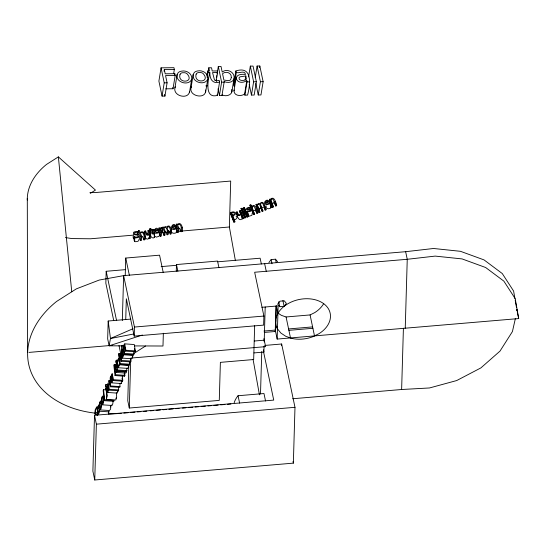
<?xml version="1.0" encoding="UTF-8"?>
<svg xmlns="http://www.w3.org/2000/svg" width="546" height="546" viewBox="0 0 546 546"><rect width="100%" height="100%" fill="white"/><g stroke="black" fill="none" stroke-linecap="round" stroke-linejoin="round"><path stroke-width="0.82" d="M110.981 405.446L110.538 409.22L109.5 410.421M263.472 351.419L273.73 400.102L94.513 415.315L92.888 471.143L94.751 479.995L293.359 463.138L294.983 407.309L281.647 344L264.783 345.434M94.751 479.995L96.376 424.174L94.513 415.315M125.641 269.628L106.19 271.28L105.842 283.183L113.739 320.645M130.781 319.096L108.19 321.014L107.671 338.861L109.139 345.816L124.276 345.871M121.355 353.89L121.601 345.386M122.324 320.557L123.635 275.634L405.644 251.692L433.572 248.491L460.469 251.31L484.036 259.903L502.265 273.539L513.609 291.059L514.919 298.519M122.802 349.529L122.925 345.277M125.218 275.764L125.73 258.053L159.569 255.18L163.213 272.468M125.737 319.526L126.338 298.771L134.207 336.104L263.629 325.116L263.895 316.059L254.661 272.249L407.248 259.295L435.176 256.101L462.073 258.913L485.64 267.506L503.869 281.142L515.212 298.662L518.7 318.571L277.17 339.073L275.273 330.071L263.957 331.033M128.808 365.281L127.771 400.778L129.3 408.033L219.274 400.395L220.386 362.36L253.672 359.534L254.654 325.716M129.3 408.033L130.658 361.486M130.706 359.794L130.753 358.101M134.207 336.104L134.466 327.047L123.635 275.634L99.236 280.05L76.365 288.854L56.579 301.46A95.018 68.004 -11.9 0 0 95.359 413.158M163.35 333.265L162.981 346.014L134.377 345.911M176.269 271.232L176.467 264.557L217.547 261.07L218.953 267.731M235.381 260.558L229.368 226.993L230.705 181.054L95.857 192.506L89.926 192.431M260.51 393.925L261.746 351.542M253.965 352.921L263.889 352.074L264.059 346.123M264.189 341.871L265.199 307.009M275.218 331.77L275.969 306.006M277.17 339.073L278.132 305.91L261.896 307.289M281.593 345.693L281.647 344M292.683 398.751L401.631 389.503L403.412 328.255M405.241 328.201L407.248 259.295L405.644 251.692M247.7 213.158L248.307 214.209M97.529 415.281L97.174 412.1L95.625 413.226L95.448 410.981L96.321 408.79L98.341 408.804M110.572 407.002L110.585 405.862M113.145 401.208L112.708 404.136L111.862 405.453L102.389 404.825L101.72 403.317L101.536 399.065A3.542 0.908 -86.2 0 1 101.925 396.949C104.061 392.642 104.354 404.095 102.389 404.825M137.599 234.725L137.476 231.47L134.227 231.907A2.437 1.938 4.2 0 0 133.381 232.767C132.589 236.322 137.906 233.681 138.37 236.104C135.708 239.407 132.487 232.876 134.548 241.585C136.166 241.926 139.551 241.53 138.998 239.168M134.514 236.759L134.234 240.595L134.876 240.806M134.548 241.585L134.821 237.749L134.446 236.773M137.312 233.777L137.476 231.47M138.193 234.507L138.472 230.671L139.394 230.467L140.254 232.685C143.987 228.91 146.424 237.1 144.867 239.694L143.946 239.899L142.718 236.827L141.748 236.254A1.645 1.31 4.2 0 0 141.093 236.418M143.946 239.899C144.205 237.722 144.642 233.347 142.028 232.419A1.645 1.31 4.2 0 0 141.059 232.773L140.493 233.313L141.762 236.602L141.482 240.438L140.561 240.643L140.841 236.807L138.472 230.671M144.697 231.176C143.134 233.77 145.591 241.96 149.311 238.179L149.59 234.343C147.55 237.107 144.492 233.674 144.697 231.176L145.618 230.972L147.147 234.425A0.744 0.587 4.2 0 0 147.809 234.616L149.351 233.715L148.082 230.432L149.003 230.228L150.703 234.63L150.423 238.465L149.502 238.67L149.311 238.179M145.509 232.507L145.618 230.972M147.802 234.268L148.082 230.432M149.549 233.128L149.775 230.057L150.396 229.921L149.904 228.658L150.826 228.453L151.317 229.716L153.01 229.34L152.969 233.797M149.74 230.958L149.904 228.658M149.502 238.67L149.59 234.343M149.843 232.971L149.775 230.057M150.409 233.606L150.635 230.535L150.007 230.671M152.73 233.176L153.01 229.34M154.272 235.34L154.436 233.04L154.416 237.544C152.197 239.046 150.464 236.418 150.355 234.37M158.695 231.866L158.975 228.03L159.896 227.825L160.149 228.481L161.159 227.586A1.884 1.495 4.2 0 1 161.889 227.409L161.903 232.023L161.35 232.105M158.811 232.043C156.927 221.28 149.16 237.176 159.541 232.391L159.227 231.586L156.757 232.596A1.597 1.269 4.2 0 1 155.767 232.241L155.132 231.347L158.927 230.514M159.541 232.391L159.261 236.227L156.313 237.121L154.143 235.845M160.278 230.637L160.387 229.102L162.182 228.187M160.387 229.102L161.596 232.227L161.316 236.063L160.394 236.268L160.674 232.432L158.975 228.03M162.592 227.232L162.312 231.067L164.012 235.469L164.933 235.265L165.213 231.429L163.943 228.146C167.117 224.932 168.004 233.169 167.124 234.787L168.045 234.582C170.366 232.098 164.837 227.627 168.393 226.604C170.898 227.662 170.495 231.9 170.229 234.097L171.151 233.9C172.795 231.456 170.14 222.877 166.694 227.02L165.445 226.515L163.704 227.518L163.513 227.027L162.592 227.232L164.291 231.634L164.012 235.469M176.085 227.273L176.303 224.208L177.225 224.003L177.416 224.495C181.156 220.714 183.593 228.904 182.03 231.497L181.108 231.702L179.887 228.637L178.917 228.064A1.645 1.31 4.2 0 0 178.262 228.221M176.146 228.228C174.256 217.458 166.489 233.354 176.87 228.569L176.556 227.764L174.085 228.774A1.597 1.269 4.2 0 1 173.096 228.419L172.461 227.525L176.256 226.692M171.226 231.518C172.004 233.756 174.993 233.661 176.59 232.405L176.87 228.569M181.108 231.702C181.368 229.525 181.804 225.15 179.19 224.222A1.645 1.31 4.2 0 0 178.221 224.577L177.662 225.116L178.931 228.405L178.651 232.241L177.73 232.446L178.01 228.61L176.303 224.208M218.045 88.834L219.437 95.441L221.99 95.407L222.051 94.881C226.037 97.051 233.238 95.018 231.784 89.462M231.825 91.96L233.995 78.692C235.36 72.277 227 67.991 222.208 72.058L221.028 66.462L218.304 66.489L217.083 73.956M189.469 92.677L191.639 79.409C192.724 73.847 186.589 70.004 181.606 71.144A6.566 4.416 9.3 0 0 178.214 72.652L177.116 74.543L174.945 87.81C172.864 96.116 188.384 99.966 189.592 91.496M205.576 92.492L207.746 79.218C208.831 73.655 202.696 69.813 197.713 70.953A6.566 4.416 9.3 0 0 194.321 72.461L193.223 74.352L191.052 87.626C188.643 96.649 206.784 99.768 205.535 89.967M124.536 372.29L124.897 375.327L124.529 376.187L115.056 375.559L115.424 374.699L115.151 370.857L116.38 372.454L125.853 373.082L126.338 371.949L116.864 371.321L115.349 369.485L115.882 364.353L114.926 370.509L114.23 364.592L115.807 364.694M177.116 74.543C175.362 82.35 188.568 86.37 191.639 79.409M193.223 74.352C191.469 82.166 204.675 86.186 207.746 79.218M233.995 78.692C232.883 82.842 227.525 83.026 224.222 81.613L224.153 82.139L221.608 82.166L218.304 66.489M99.454 409.923L98.512 412.749L97.884 409.172L98.287 406.811L99.038 406.156L98.874 404.784C96.908 407.241 97.331 410.995 98.041 413.868A3.44 0.88 -86.2 0 0 98.628 414.059L99.638 411.247L99.474 409.875L108.947 410.503L108.538 413.95M129.361 361.875L129.634 364.196L129.272 365.056L119.799 364.428L120.168 363.568L119.731 356.852A2.553 0.648 -86.2 0 1 120.113 355.692L121.144 361.275L130.617 361.902L130.979 361.043L130.706 358.688M124.126 354.272L124.488 353.412L124.058 346.696A2.553 0.648 -86.2 0 1 124.433 345.536L125.471 351.119L134.937 351.747L135.306 350.887L134.323 344.553L124.72 343.85L123.724 346.963L123.628 346.157L123.266 347.017L124.126 354.272L133.593 354.9L133.961 354.04L133.688 351.72M173.662 73.608L174.338 69.465L173.969 67.69L161.063 67.841L158.893 81.108L162.053 96.116L164.926 96.082L167.09 82.808L165.568 75.587L175.184 75.471L173.021 88.745L165.807 88.827M164.032 71.239L164.305 69.581L174.338 69.465M162.053 96.116L164.223 82.842L161.063 67.841M118.148 390.581L117.226 393.12L107.623 392.451L107.18 389.735L108.285 385.36L108.06 384.404L106.968 387.066L106.818 385.831L108.163 382.937L109.214 389.278L108.852 390.137L118.325 390.765L118.687 389.905L118.298 386.595M174.543 75.355L174.816 73.696L165.192 73.812L164.305 69.581M206.838 76.024L207.651 71.048L209.487 71.028L208.804 67.793L211.527 67.765L212.21 70.994L217.219 70.939L217.554 72.509L216.196 80.801M207.166 77.6L207.978 72.625L207.651 71.048M208.265 71.11L208.804 67.793M217.554 72.509L212.544 72.57L214.51 80.098L216.946 80.781L219.212 80.392L219.574 82.091L217.404 95.359C204.013 99.188 208.203 79.197 209.821 72.598L207.978 72.625M216.544 77.273L216.81 75.614M219.437 95.441L221.608 82.166M221.99 95.407L224.222 81.613M235.872 70.96C235.886 75.703 244.676 68.905 245.482 74.461C230.46 72.625 236.438 87.032 246.785 80.671L244.622 93.939L244.874 95.141L247.577 95.106C250.443 84.248 252.532 65.513 235.872 70.96L233.702 84.234L234.268 86.152M234.104 86.159L236.275 72.884M244.622 93.939C241.421 96.649 234.05 96.028 233.968 90.909L236.131 77.641M245.12 80.119L245.796 75.976L240.11 76.802L238.984 77.805L239.346 79.416C241.284 81.238 244.485 80.528 246.458 79.102L245.796 75.976M244.874 95.141L247.038 81.873L246.785 80.671M248.566 76.897L250.327 66.114L253.051 66.08L256.354 81.757L254.183 95.031L251.46 95.065L249.201 84.337M251.46 95.065L253.631 81.791L250.327 66.114M255.207 77.648L257.105 66.032L259.828 66.005L263.131 81.682L260.961 94.949L258.238 94.984L255.808 83.429M259.555 67.663L259.828 66.005M258.238 94.984L260.408 81.709L257.105 66.032M119.417 364.803L118.407 367.622A3.44 0.88 -86.2 0 1 117.82 367.424C117.103 364.551 116.68 360.797 118.653 358.347C118.891 360.292 116.824 362.141 117.759 364.592C118.209 369.567 119.594 360.892 119.417 364.803L128.89 365.431L127.873 368.243A3.44 0.88 -86.2 0 1 127.471 368.304M515.417 318.379L512.428 331.558L500.006 351.098L480.889 367.902L456.702 380.548L429.511 387.96L401.631 389.503M123.662 354.798C120.25 366.775 121.069 341.516 123.341 351.638L121.833 355.18C122.406 359.964 123.799 350.791 123.662 354.798L133.135 355.426L131.743 358.756L122.277 358.128M115.957 398.457L116.182 397.775M132.33 356.729L132.555 356.081M117.636 391.195L117.799 390.745M108.408 412.906L108.572 412.435M233.968 90.909L234.309 89.994M174.945 87.81L175.355 86.787M191.052 87.626L191.462 86.602M266.195 205.808C264.919 209.125 269.765 209.596 271.362 207.46C271.185 203.958 268.113 196.601 264.578 202.081C264.052 205.289 268.393 205.166 269.915 203.317L269.622 202.614L271.362 207.46M105.897 389.864L103.528 389.707L103.167 390.567L104.361 400.682L113.834 401.303L114.203 400.443L104.73 399.822L104.361 400.682M114.23 364.592L113.861 365.451L115.056 375.559M121.335 353.617L118.967 353.46L118.598 354.32L119.799 364.428M107.535 384.596L105.958 384.486L105.535 385.469L105.685 386.739L107.269 386.841M117.868 360.319L116.291 360.217L115.875 361.193L116.025 362.462L117.602 362.564M105.685 386.739L105.958 384.486M116.025 362.462L116.291 360.217M96.765 408.695L96.608 407.091L98.191 407.193M107.828 387.08L106.245 386.978L105.487 388.759L105.61 389.776L105.999 388.848L106.798 395.707L106.388 399.331L115.861 399.959L116.673 396.86L116.312 392.581M110.592 380.582L109.016 380.48L108.62 381.408L110.292 386.752L119.765 387.38L120.079 383.272M110.292 386.752L110.579 376.795L110.196 377.695L110.272 384.677L109.016 380.48M112.933 380.548L113.295 379.695L112.244 373.355L110.899 376.242L111.05 377.484L112.142 374.815L112.367 375.778L111.261 380.152L111.705 382.869L121.308 383.531L122.318 380.405L122.406 381.176L112.933 380.548L112.845 379.777L111.834 382.903M116.38 372.454L116.864 371.321M117.056 370.877L117.417 370.017L116.557 362.756L116.196 363.616L117.056 370.877L126.529 371.505L126.89 370.645L126.604 368.222M121.144 361.275L121.512 360.415L120.768 354.627L120.529 354.088L120.1 354.245L119.403 357.118L118.967 353.46M125.471 351.119L125.833 350.259L124.72 343.85M122.406 381.176L122.768 380.323L122.284 376.187M106.388 399.331L107.214 395.652L106.245 386.978M153.938 233.47L154.204 233.108M268.898 262.524L271.157 259.575L275.512 259.2L277.607 261.78M284.125 306.347L286.377 303.399L284.282 300.819L279.927 301.187L277.668 304.142L279.764 306.722L284.125 306.347L282.896 300.525M240.922 214.325C239.366 216.994 235.974 215.083 236.179 212.21L237.08 211.862L238.534 214.824A0.744 0.532 -19.2 0 0 239.182 214.885L240.69 213.779L239.482 210.933L240.383 210.585L243.448 218.543L242.547 218.891L240.922 214.325L242.547 218.891M242.369 218.468C238.745 222.87 236.65 214.701 236.179 212.21M257.323 205.146C260.401 201.406 261.097 210.012 262.107 211.316L263.008 210.961C257.384 201.563 263.315 199.372 265.144 210.135L266.045 209.787C265.636 207.453 263.377 198.928 260.012 203.624L258.797 203.371L257.091 204.607L256.913 204.184L256.013 204.532L259.07 212.49L259.971 212.141L257.323 205.146L259.971 212.141M258.763 209.289C260.135 206.838 262.073 209.466 262.107 211.316M269.567 202.634L267.199 203.986A1.597 1.153 -19.2 0 1 266.243 203.822L265.629 203.105L269.335 201.665M271.062 206.757L270.441 207.337M251.856 207.268L252.409 206.661A1.645 1.188 -19.2 0 1 253.358 206.17L254.545 207.009L256.907 213.329L257.808 212.981C257.337 210.497 255.262 202.32 251.624 206.722L250.805 204.805L249.911 205.153L253.603 214.605L254.504 214.257L251.856 207.268L254.504 214.257M253.296 211.411L253.856 210.804A1.645 1.188 -19.2 0 1 254.805 210.312L255.746 210.681L256.907 213.329M270.72 199.959L271.273 199.358A1.645 1.188 -19.2 0 1 272.222 198.86L273.41 199.706L275.771 206.019L276.672 205.671C276.201 203.187 274.126 195.011 270.488 199.42L270.304 198.997L269.41 199.345L270.85 203.487L272.468 207.303L273.369 206.948L270.72 199.959L273.369 206.948M272.161 204.102L272.713 203.501A1.645 1.188 -19.2 0 1 273.662 203.003L274.604 203.371L275.771 206.019M148.519 238.09L149.072 237.558M96.608 407.091L95.311 409.602A3.781 0.962 -86.2 0 0 94.997 411.636C94.301 418.434 97.222 411.179 97.147 415.192M90.261 193.4L95.454 190.09L58.367 156.886L46.519 164.428A63.07 45.141 -11.9 0 0 27.293 200.02M133.633 353.596L145.529 346.021M154.388 233.053L152.819 233.251L151.556 230.33L153.249 229.955M277.859 313.008L281.395 315.356L286.077 316.973L310.08 314.933L314.817 312.565A27.744 19.854 -11.9 0 0 323.723 303.583M107.753 392.492L108.763 389.359L108.852 390.137M133.04 328.706L110.469 338.513L109.139 345.816L142.404 335.012M154.695 233.708C152.477 235.21 150.744 232.582 150.635 230.535M241.073 208.572L241.974 208.224L244.226 213.541L245.666 217.683L244.765 218.031L241.073 208.572L244.765 218.031M244.772 212.066L245.058 212.735L243.332 207.924L244.355 207.528L246.287 213.001L245.393 213.35L247.01 217.165L247.911 216.817L244.847 208.859L243.946 209.207L245.393 213.35M230.351 212.995C234.111 209.719 238.527 214.305 232.651 215.813L234.896 221.853L233.947 222.222L230.351 212.995L233.947 222.222M231.538 213.206C234.384 210.879 235.811 215.049 232.405 215.24L231.538 213.206L232.262 215.281M244.635 208.197L243.612 208.592L243.332 207.924M247.051 211.336L249.072 211.138L250.013 210.428L249.659 209.855L246.867 210.067L246.246 209.275L247.038 207.992L249.59 207.234C250.791 208.552 245.973 207.651 247.536 209.377C248.71 209.077 251.706 208.681 250.682 210.742A2.191 1.577 -19.2 0 1 249.761 211.473L247.358 212.06L247.051 211.336L248.805 216.202L251.208 215.615A2.191 1.577 -19.2 0 0 252.122 214.885L252.068 213.479M232.507 218.079L233.449 217.711L232.651 215.813M241.1 214.749L242.001 214.401M243.325 213.889L244.226 213.541M247.01 217.165L245.564 213.022L246.464 212.674M253.603 214.605L252.163 210.463L253.064 210.114M255.467 209.186L256.367 208.838M259.07 212.49L257.63 208.347L258.531 207.999M260.667 207.173L261.568 206.818M263.698 205.992L264.598 205.644M272.468 207.303L271.028 203.153L271.928 202.805M274.331 201.877L275.232 201.529M234.091 219.956C235.852 219.874 238.465 217.247 236.029 216.12M248.498 215.479L248.805 216.202M137.838 232.405L135.483 232.234L134.289 233.087C134.746 235.476 138.5 232.971 139.278 235.333C139.831 237.694 136.445 238.09 134.821 237.749M140.841 236.807L141.762 236.602M144.226 236.056L145.147 235.858M149.781 234.835L150.703 234.63M160.674 232.432L161.596 232.227M164.291 231.634L165.213 231.429M167.404 230.951L168.325 230.746M170.509 230.262L171.43 230.057M178.01 228.61L178.931 228.405M181.388 227.866L182.309 227.662M133.674 333.988L110.469 338.513L108.19 321.014M219.574 82.091C212.742 84.227 209.671 79.102 209.821 72.598M273.71 202.279L274.406 202.225M167.834 230.48L169.001 230.999L170.229 234.097M164.728 231.17L165.895 231.681L167.124 234.787M133.627 235.121L90.418 238.786L72.263 238.575A63.07 45.141 -11.9 0 1 65.424 237.49M146.335 234.043L148.027 233.893M161.582 232.746L163.281 232.603M164.974 232.46L170.059 232.023M176.836 231.449L229.368 226.993M161.166 266.612L176.392 265.322M217.834 261.8L260.128 258.21L261.343 263.991M134.466 327.047L263.895 316.059M288.602 328.938L312.605 326.897M29.013 352.402L112.278 345.331M264.25 332.432L275.566 331.47L276.31 305.78L277.914 313.384M288.895 330.337L312.899 328.303M254.306 341.018L264.237 340.172M131.6 358.026L265.602 346.649L263.916 338.65M234.159 402.852A26.822 19.199 -11.9 0 1 238.049 395.741L263.971 393.543L265.547 401.003M121.321 413.302L119.622 413.445A95.018 68.004 -11.9 0 1 108.634 413.902M123.867 413.083L128.112 412.721M130.665 412.503L134.91 412.148M137.456 411.93L140.854 411.643M143.407 411.425L146.799 411.138M150.198 410.845L153.597 410.558M156.142 410.339L160.394 409.985M162.94 409.766L166.339 409.48M168.885 409.261L173.137 408.899M175.682 408.681L179.081 408.394M182.48 408.108L185.879 407.821M188.425 407.603L192.67 407.241M195.222 407.023L198.614 406.736M201.167 406.517L205.412 406.163M207.958 405.944L211.357 405.658M213.909 405.439L218.154 405.077M220.7 404.859L224.952 404.497M227.498 404.286L230.897 403.999M96.376 424.174L294.983 407.309M260.237 207.514L260.681 207.48M164.223 82.842L167.09 82.808M247.038 81.873L249.747 81.839M253.631 81.791L256.354 81.757M260.408 81.709L263.131 81.682M205.815 85.893L207.651 85.872M123.846 347.993L125.43 348.102M125.833 350.259L135.306 350.887M124.488 353.412L133.961 354.04M121.833 355.18L123.41 355.289M119.526 358.149L121.103 358.258M121.512 360.415L130.979 361.043M116.441 361.486L118.018 361.588M120.168 363.568L129.634 364.196M118.195 367.738L127.668 368.366M115.349 369.485L116.926 369.587M117.417 370.017L126.89 370.645M115.063 371.662L116.646 371.771M115.424 374.699L124.897 375.327M113.295 379.695L122.768 380.323M110.62 385.981L120.093 386.609M109.214 389.278L118.687 389.905M96.792 408.626L98.369 408.736M99.638 411.247L109.111 411.875M134.616 238.786L133.231 237.947L133.101 236.602A2.437 1.938 4.2 0 1 133.593 235.988M131.743 358.756L131.347 358.456M121.308 383.531L120.953 383.087M111.862 405.453L111.486 405.043M270.147 204.75L270.775 205.808M125.327 370.727L126.338 371.949M264.585 206.675L266.045 209.787M277.429 328.788L280.862 333.04L285.811 336.329L291.933 338.438A27.744 19.854 -11.9 0 0 312.947 336.684L319.233 333.538A27.744 19.854 -11.9 0 0 326.522 306.224A27.744 19.854 -11.9 0 0 290.922 302.177A27.744 19.854 -11.9 0 0 277.429 328.788L276.986 326.556M256.381 209.923L256.757 210.503M275.45 202.873L276.672 205.671M269.41 199.345L271.028 203.153M265.144 210.135C265.151 205.016 259.425 207.405 263.008 210.961M256.013 204.532L257.63 208.347M257.023 211.125L257.808 212.981M249.911 205.153L252.163 210.463M246.615 213.759L247.911 216.817M243.946 209.207L245.564 213.022M243.734 213.124L245.666 217.683M242.151 215.493L243.448 218.543M181.477 230.071L182.03 231.497M176.597 229.511L177.73 232.446M176.276 231.6L176.59 232.405M159.261 233.333L160.394 236.268M154.163 236.875L154.416 237.544M144.315 238.261L144.867 239.694M139.08 236.807L140.561 240.643M260.34 203.992L261.548 207.446M250.805 204.805L251.529 206.873M249.59 207.234L251.037 211.391M244.355 207.528L245.796 211.671M241.974 208.224L243.414 212.367M240.383 210.585L241.83 214.728M239.482 210.933L240.69 214.387M237.08 211.862L238.042 214.626M233.449 217.711L234.896 221.853M516.755 309.329L517.096 310.961L516.809 309.302M517.26 311.725L518.7 318.571M310.08 314.933L314.503 335.906M275.512 259.2L276.215 262.53M286.077 316.973L290.499 337.947M271.157 259.575L272.031 263.732M278.713 301.726L279.764 306.722M264.639 263.663L266.243 271.266M275.566 319.826L275.86 321.232M216.134 79.764L216.482 81.409M217.165 94.226L217.404 95.359M293.011 461.472L293.359 463.138M263.411 349.795L263.889 352.074M174.816 73.696L175.184 75.471M238.049 395.741L239.598 403.105M172.768 87.558L173.021 88.745M164.585 94.472L164.926 96.082M176.467 264.557L177.873 271.219M125.73 258.053L129.375 275.341M123.601 344.942L123.949 346.594M106.19 271.28L116.537 320.4M119.001 345.618L120.755 353.945M253.119 359.582L259.432 394.826M515.206 300.184L516.516 307.644M134.548 348.437L134.937 351.747M124.229 373.662L124.529 376.187M122.038 378.05L122.195 379.388M118.236 389.987L118.325 390.765M103.528 389.707L104.73 399.822M58.367 156.886L71.751 291.796M112.749 400.778L112.756 401.365M27.3 198.321L27.621 352.518M101.508 404.818C101.665 411.957 98.471 410.223 99.372 404.149A3.542 0.908 -86.2 0 1 99.754 402.04L100.785 400.832L101.508 404.818M101.119 405.828L100.341 408.531L99.72 404.258A2.027 0.519 -86.2 0 1 99.952 402.9L100.225 402.265A2.013 0.512 -86.2 0 1 100.6 402.197L101.119 405.828M103.283 400.737L102.505 403.446L101.89 399.174A2.027 0.519 -86.2 0 1 102.122 397.809L102.389 397.181A2.013 0.512 -86.2 0 1 102.771 397.106L103.283 400.737M231.32 77.416L230.671 79.641A3.877 2.607 9.3 0 1 228.59 80.631L223.901 80.098L222.543 73.655C225.832 70.898 231.613 72.543 231.32 77.416M107.596 389.189C107.494 393.393 109.521 387.605 108.401 386.336L107.596 389.189M111.677 379.607C111.575 383.811 113.602 378.023 112.483 376.747L111.677 379.607M121.731 352.382L121.717 354.245L122.87 351.542L122.475 350.314L121.731 352.382M180.043 74.365C177.157 84.173 195.284 82.787 186.964 73.683A3.726 2.505 9.3 0 0 184.487 72.714L182.487 72.734A3.754 2.525 9.3 0 0 180.419 73.758L180.043 74.365M196.15 74.181C193.264 83.982 211.384 82.596 203.064 73.492A3.726 2.505 9.3 0 0 200.594 72.522L198.594 72.55A3.754 2.525 9.3 0 0 196.526 73.567L196.15 74.181M155.023 229.805L154.914 230.781L157.808 230.139L156.641 229.17L155.023 229.805M172.359 225.983L172.243 226.959L175.136 226.324L173.976 225.348L172.359 225.983M265.54 201.686L265.417 202.614L268.25 201.515L267.124 200.805L265.54 201.686"/></g></svg>
